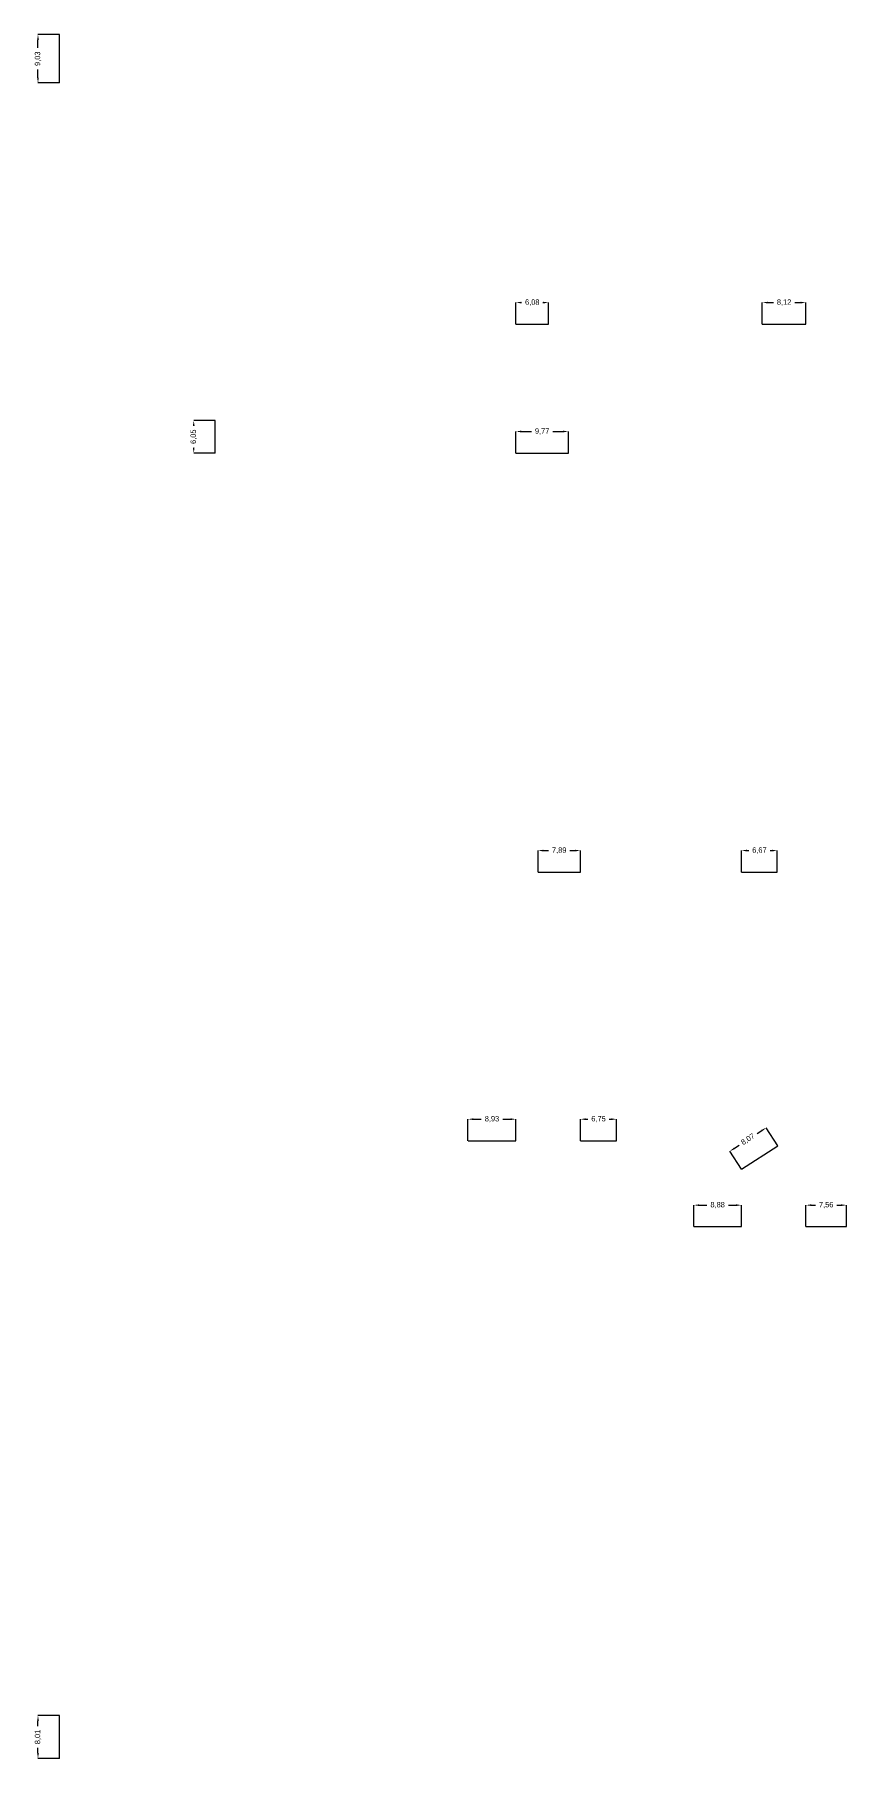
# Model space of a CAD drawing. Header units: metres. Extents: x 42 to 194, y 76 to 397.
import ezdxf

# ---------------------------------------------------------------- set-up
doc = ezdxf.new("R2010")
doc.units = ezdxf.units.M
doc.dimstyles.get("Standard").update_dxf_attribs({"dimtxt": 2.5, "dimasz": 2.5, "dimexe": 1.25, "dimexo": 0.625, "dimtad": 1, "dimcen": 2.5, "dimazin": 3, "dimtfac": 1, "dimtmove": 0, "dimatfit": 3})

# ---------------------------------------------------------------- blocks, each defined once
blk = doc.blocks.new('_CLOSEDFILLED')
at = {"color": 0, "linetype": 'BYBLOCK'}
blk.add_solid([(-1, 0.16), (0, 0), (-1, -0.16)], dxfattribs=at)
blk = doc.blocks.new('*D1')
for p, q in [((47, 84.01), (43, 84.01)), ((43, 82.01), (43, 83.01)), ((43, 77), (43, 78.01)), ((47, 76), (43, 76))]:
    blk.add_line(p, q)
at = {"layer": 'DEFPOINTS'}
for p in [(47, 84.01), (43, 76), (47, 76)]:
    blk.add_point(p, dxfattribs=at)
for p, rotation in [((43, 84.01), 89.99997271811426), ((43, 76), 269.99997271811424)]:
    blk.add_blockref('_CLOSEDFILLED', p, dxfattribs=dict(rotation=rotation))
at = {"insert": (43, 80.01), "char_height": 1, "attachment_point": 5, "rotation": 90}
blk.add_mtext('8,01', dxfattribs=at)
blk = doc.blocks.new('*D2')
for p, q in [((47, 396.9), (43, 396.9)), ((43, 394.39), (43, 395.9)), ((43, 388.87), (43, 390.39)), ((47, 387.87), (43, 387.87))]:
    blk.add_line(p, q)
at = {"layer": 'DEFPOINTS'}
for p in [(47, 396.9), (43, 387.87), (47, 387.87)]:
    blk.add_point(p, dxfattribs=at)
for p, rotation in [((43, 396.9), 90), ((43, 387.87), 270)]:
    blk.add_blockref('_CLOSEDFILLED', p, dxfattribs=dict(rotation=rotation))
at = {"insert": (43, 392.39), "char_height": 1, "attachment_point": 5, "rotation": 90}
blk.add_mtext('9,03', dxfattribs=at)
blk = doc.blocks.new('*D3')
for p, q in [((165.12, 175), (165.12, 179)), ((166.12, 179), (167.56, 179)), ((171.56, 179), (173, 179)), ((174, 175), (174, 179))]:
    blk.add_line(p, q)
at = {"layer": 'DEFPOINTS'}
for p in [(165.12, 179), (165.12, 175), (174, 175)]:
    blk.add_point(p, dxfattribs=at)
for p, rotation in [((165.12, 179), 180.00009850864382), ((174, 179), 9.85086438040305e-05)]:
    blk.add_blockref('_CLOSEDFILLED', p, dxfattribs=dict(rotation=rotation))
at = {"insert": (169.56, 179), "char_height": 1, "attachment_point": 5, "rotation": 0.0001}
blk.add_mtext('8,88', dxfattribs=at)
blk = doc.blocks.new('*D4')
for p, q in [((186, 175), (186, 179)), ((187, 179), (187.78, 179)), ((191.78, 179), (192.56, 179)), ((193.56, 175), (193.56, 179))]:
    blk.add_line(p, q)
at = {"layer": 'DEFPOINTS'}
for p in [(186, 179), (186, 175), (193.56, 175)]:
    blk.add_point(p, dxfattribs=at)
at = {"rotation": 180}
blk.add_blockref('_CLOSEDFILLED', (186, 179), dxfattribs=at)
blk.add_blockref('_CLOSEDFILLED', (193.56, 179))
at = {"insert": (189.78, 179), "char_height": 1, "attachment_point": 5}
blk.add_mtext('7,56', dxfattribs=at)
blk = doc.blocks.new('*D5')
for p, q in [((76, 325.05), (72, 325.05)), ((72, 324.03), (72, 324.05)), ((72, 320), (72, 320.03)), ((76, 319), (72, 319))]:
    blk.add_line(p, q)
at = {"layer": 'DEFPOINTS'}
for p in [(76, 325.05), (72, 319), (76, 319)]:
    blk.add_point(p, dxfattribs=at)
for p, rotation in [((72, 325.05), 90), ((72, 319), 270)]:
    blk.add_blockref('_CLOSEDFILLED', p, dxfattribs=dict(rotation=rotation))
at = {"insert": (72, 322.03), "char_height": 1, "attachment_point": 5, "rotation": 90}
blk.add_mtext('6,05', dxfattribs=at)
blk = doc.blocks.new('*D6')
for p, q in [((136.11, 241), (136.11, 245)), ((137.11, 245), (138.06, 245)), ((142.06, 245), (143, 245)), ((144, 241), (144, 245))]:
    blk.add_line(p, q)
at = {"layer": 'DEFPOINTS'}
for p in [(136.11, 245), (136.11, 241), (144, 241)]:
    blk.add_point(p, dxfattribs=at)
for p, rotation in [((136.11, 245), 180.00011086172708), ((144, 245), 0.0001108617270801375)]:
    blk.add_blockref('_CLOSEDFILLED', p, dxfattribs=dict(rotation=rotation))
at = {"insert": (140.06, 245), "char_height": 1, "attachment_point": 5, "rotation": 0.0001}
blk.add_mtext('7,89', dxfattribs=at)
blk = doc.blocks.new('*D7')
for p, q in [((174, 241), (174, 245)), ((175, 245), (175.34, 245)), ((179.34, 245), (179.67, 245)), ((180.67, 241), (180.67, 245))]:
    blk.add_line(p, q)
at = {"layer": 'DEFPOINTS'}
for p in [(174, 245), (174, 241), (180.67, 241)]:
    blk.add_point(p, dxfattribs=at)
at = {"rotation": 180}
blk.add_blockref('_CLOSEDFILLED', (174, 245), dxfattribs=at)
blk.add_blockref('_CLOSEDFILLED', (180.67, 245))
at = {"insert": (177.34, 245), "char_height": 1, "attachment_point": 5}
blk.add_mtext('6,67', dxfattribs=at)
blk = doc.blocks.new('*D8')
for p, q in [((132, 319), (132, 323)), ((133, 323), (134.88, 323)), ((138.88, 323), (140.77, 323)), ((141.77, 319), (141.77, 323))]:
    blk.add_line(p, q)
at = {"layer": 'DEFPOINTS'}
for p in [(132, 323), (132, 319), (141.77, 319)]:
    blk.add_point(p, dxfattribs=at)
at = {"rotation": 180}
blk.add_blockref('_CLOSEDFILLED', (132, 323), dxfattribs=at)
blk.add_blockref('_CLOSEDFILLED', (141.77, 323))
at = {"insert": (136.88, 323), "char_height": 1, "attachment_point": 5}
blk.add_mtext('9,77', dxfattribs=at)
blk = doc.blocks.new('*D9')
for p, q in [((123.07, 191), (123.07, 195)), ((124.07, 195), (125.54, 195)), ((129.54, 195), (131, 195)), ((132, 191), (132, 195))]:
    blk.add_line(p, q)
at = {"layer": 'DEFPOINTS'}
for p in [(123.07, 195), (123.07, 191), (132, 191)]:
    blk.add_point(p, dxfattribs=at)
at = {"rotation": 180}
blk.add_blockref('_CLOSEDFILLED', (123.07, 195), dxfattribs=at)
blk.add_blockref('_CLOSEDFILLED', (132, 195))
at = {"insert": (127.54, 195), "char_height": 1, "attachment_point": 5}
blk.add_mtext('8,93', dxfattribs=at)
blk = doc.blocks.new('*D10')
for p, q in [((144, 191), (144, 195)), ((145, 195), (145.38, 195)), ((149.38, 195), (149.75, 195)), ((150.75, 191), (150.75, 195))]:
    blk.add_line(p, q)
at = {"layer": 'DEFPOINTS'}
for p in [(144, 195), (144, 191), (150.75, 191)]:
    blk.add_point(p, dxfattribs=at)
for p, rotation in [((144, 195), 179.99987047937574), ((150.75, 195), -0.00012952062426076192)]:
    blk.add_blockref('_CLOSEDFILLED', p, dxfattribs=dict(rotation=rotation))
at = {"insert": (147.38, 195), "char_height": 1, "attachment_point": 5, "rotation": 359.9999}
blk.add_mtext('6,75', dxfattribs=at)
blk = doc.blocks.new('*D11')
for p, q in [((132, 343), (132, 347)), ((133, 347), (133.04, 347)), ((137.04, 347), (137.08, 347)), ((138.08, 343), (138.08, 347))]:
    blk.add_line(p, q)
at = {"layer": 'DEFPOINTS'}
for p in [(132, 347), (132, 343), (138.08, 343)]:
    blk.add_point(p, dxfattribs=at)
for p, rotation in [((132, 347), 179.99971249038046), ((138.08, 347), -0.00028750961954909055)]:
    blk.add_blockref('_CLOSEDFILLED', p, dxfattribs=dict(rotation=rotation))
at = {"insert": (135.04, 347), "char_height": 1, "attachment_point": 5, "rotation": 359.9997}
blk.add_mtext('6,08', dxfattribs=at)
blk = doc.blocks.new('*D12')
for p, q in [((177.88, 343), (177.88, 347)), ((178.88, 347), (179.94, 347)), ((183.94, 347), (185, 347)), ((186, 343), (186, 347))]:
    blk.add_line(p, q)
at = {"layer": 'DEFPOINTS'}
for p in [(177.88, 347), (177.88, 343), (186, 343)]:
    blk.add_point(p, dxfattribs=at)
at = {"rotation": 180}
blk.add_blockref('_CLOSEDFILLED', (177.88, 347), dxfattribs=at)
blk.add_blockref('_CLOSEDFILLED', (186, 347))
at = {"insert": (181.94, 347), "char_height": 1, "attachment_point": 5}
blk.add_mtext('8,12', dxfattribs=at)
blk = doc.blocks.new('*D13')
for p, q in [((176.9, 192.31), (177.77, 192.87)), ((180.78, 190.05), (178.61, 193.41)), ((172.67, 189.58), (173.54, 190.14)), ((174, 185.67), (171.83, 189.03))]:
    blk.add_line(p, q)
at = {"layer": 'DEFPOINTS'}
for p in [(180.78, 190.05), (171.83, 189.03), (174, 185.67)]:
    blk.add_point(p, dxfattribs=at)
for p, rotation in [((178.61, 193.41), 32.85568022796487), ((171.83, 189.03), 212.85568022796485)]:
    blk.add_blockref('_CLOSEDFILLED', p, dxfattribs=dict(rotation=rotation))
at = {"insert": (175.22, 191.22), "char_height": 1, "attachment_point": 5, "rotation": 32.8557}
blk.add_mtext('8,07', dxfattribs=at)

msp = doc.modelspace()

# ---------------------------------------------------------------- linework, layer by layer
for p, q in [((47, 387.875), (47, 396.9)), ((132, 343), (138.082, 343)), ((177.878, 343), (186, 343)), ((76, 319), (76, 325.054)), ((132, 319), (141.768, 319)), ((136.114, 241), (144, 241)), ((174, 241), (180.671, 241)), ((123.075, 191), (132, 191)), ((144, 191), (150.75, 191)), ((174, 185.675), (180.777, 190.051)), ((165.125, 175), (174, 175)), ((186, 175), (193.562, 175)), ((47, 76), (47, 84.011))]:
    msp.add_line(p, q)

# ---------------------------------------------------------------- dimensions: what is measured, and where the dimension line sits
for base, p1, p2, angle, picture, middle in [((43, 387.8746), (47, 387.8746), (47, 396.9003), 90, '*D2', (43, 392.3875)), ((132, 347), (132, 343), (138.082, 343), 359.99971, '*D11', (135.041, 347)), ((72, 319), (76, 319), (76, 325.054), 90, '*D5', (72, 322.027)), ((136.114, 245), (136.114, 241), (144, 241), 0.00011, '*D6', (140.057, 245)), ((144, 195), (144, 191), (150.75, 191), 359.99987, '*D10', (147.375, 195)), ((171.83, 189.035), (174, 185.675), (180.777, 190.051), 32.85568, '*D13', (175.219, 191.223)), ((165.124993123, 179), (165.125, 175), (174, 175.000015259), 0.000098509, '*D3', (169.562493123, 179.000007629)), ((43, 76), (47, 76), (47, 84.011), 89.99997, '*D1', (43, 80.006))]:
    dim = msp.add_linear_dim(base=base, p1=p1, p2=p2, angle=angle, dimstyle='Standard', override={"dimasz": 1, "dimsah": 0, "dimtsz": 0})
    dim.commit()
    dim.dimension.update_dxf_attribs({"geometry": picture, "text_midpoint": middle})
for base, p1, p2, picture, middle in [((177.878, 347), (177.878, 343), (186, 343), '*D12', (181.939, 347)), ((132, 323), (132, 319), (141.768, 319), '*D8', (136.884, 323)), ((174, 245), (174, 241), (180.671, 241), '*D7', (177.335, 245)), ((123.074997, 195), (123.074997, 191), (132, 191), '*D9', (127.537498, 195)), ((186, 179), (186, 175), (193.562, 175), '*D4', (189.781, 179))]:
    dim = msp.add_linear_dim(base=base, p1=p1, p2=p2, dimstyle='Standard', override={"dimasz": 1, "dimsah": 0, "dimtsz": 0})
    dim.commit()
    dim.dimension.update_dxf_attribs({"geometry": picture, "text_midpoint": middle})

doc.saveas('drawing.dxf')
